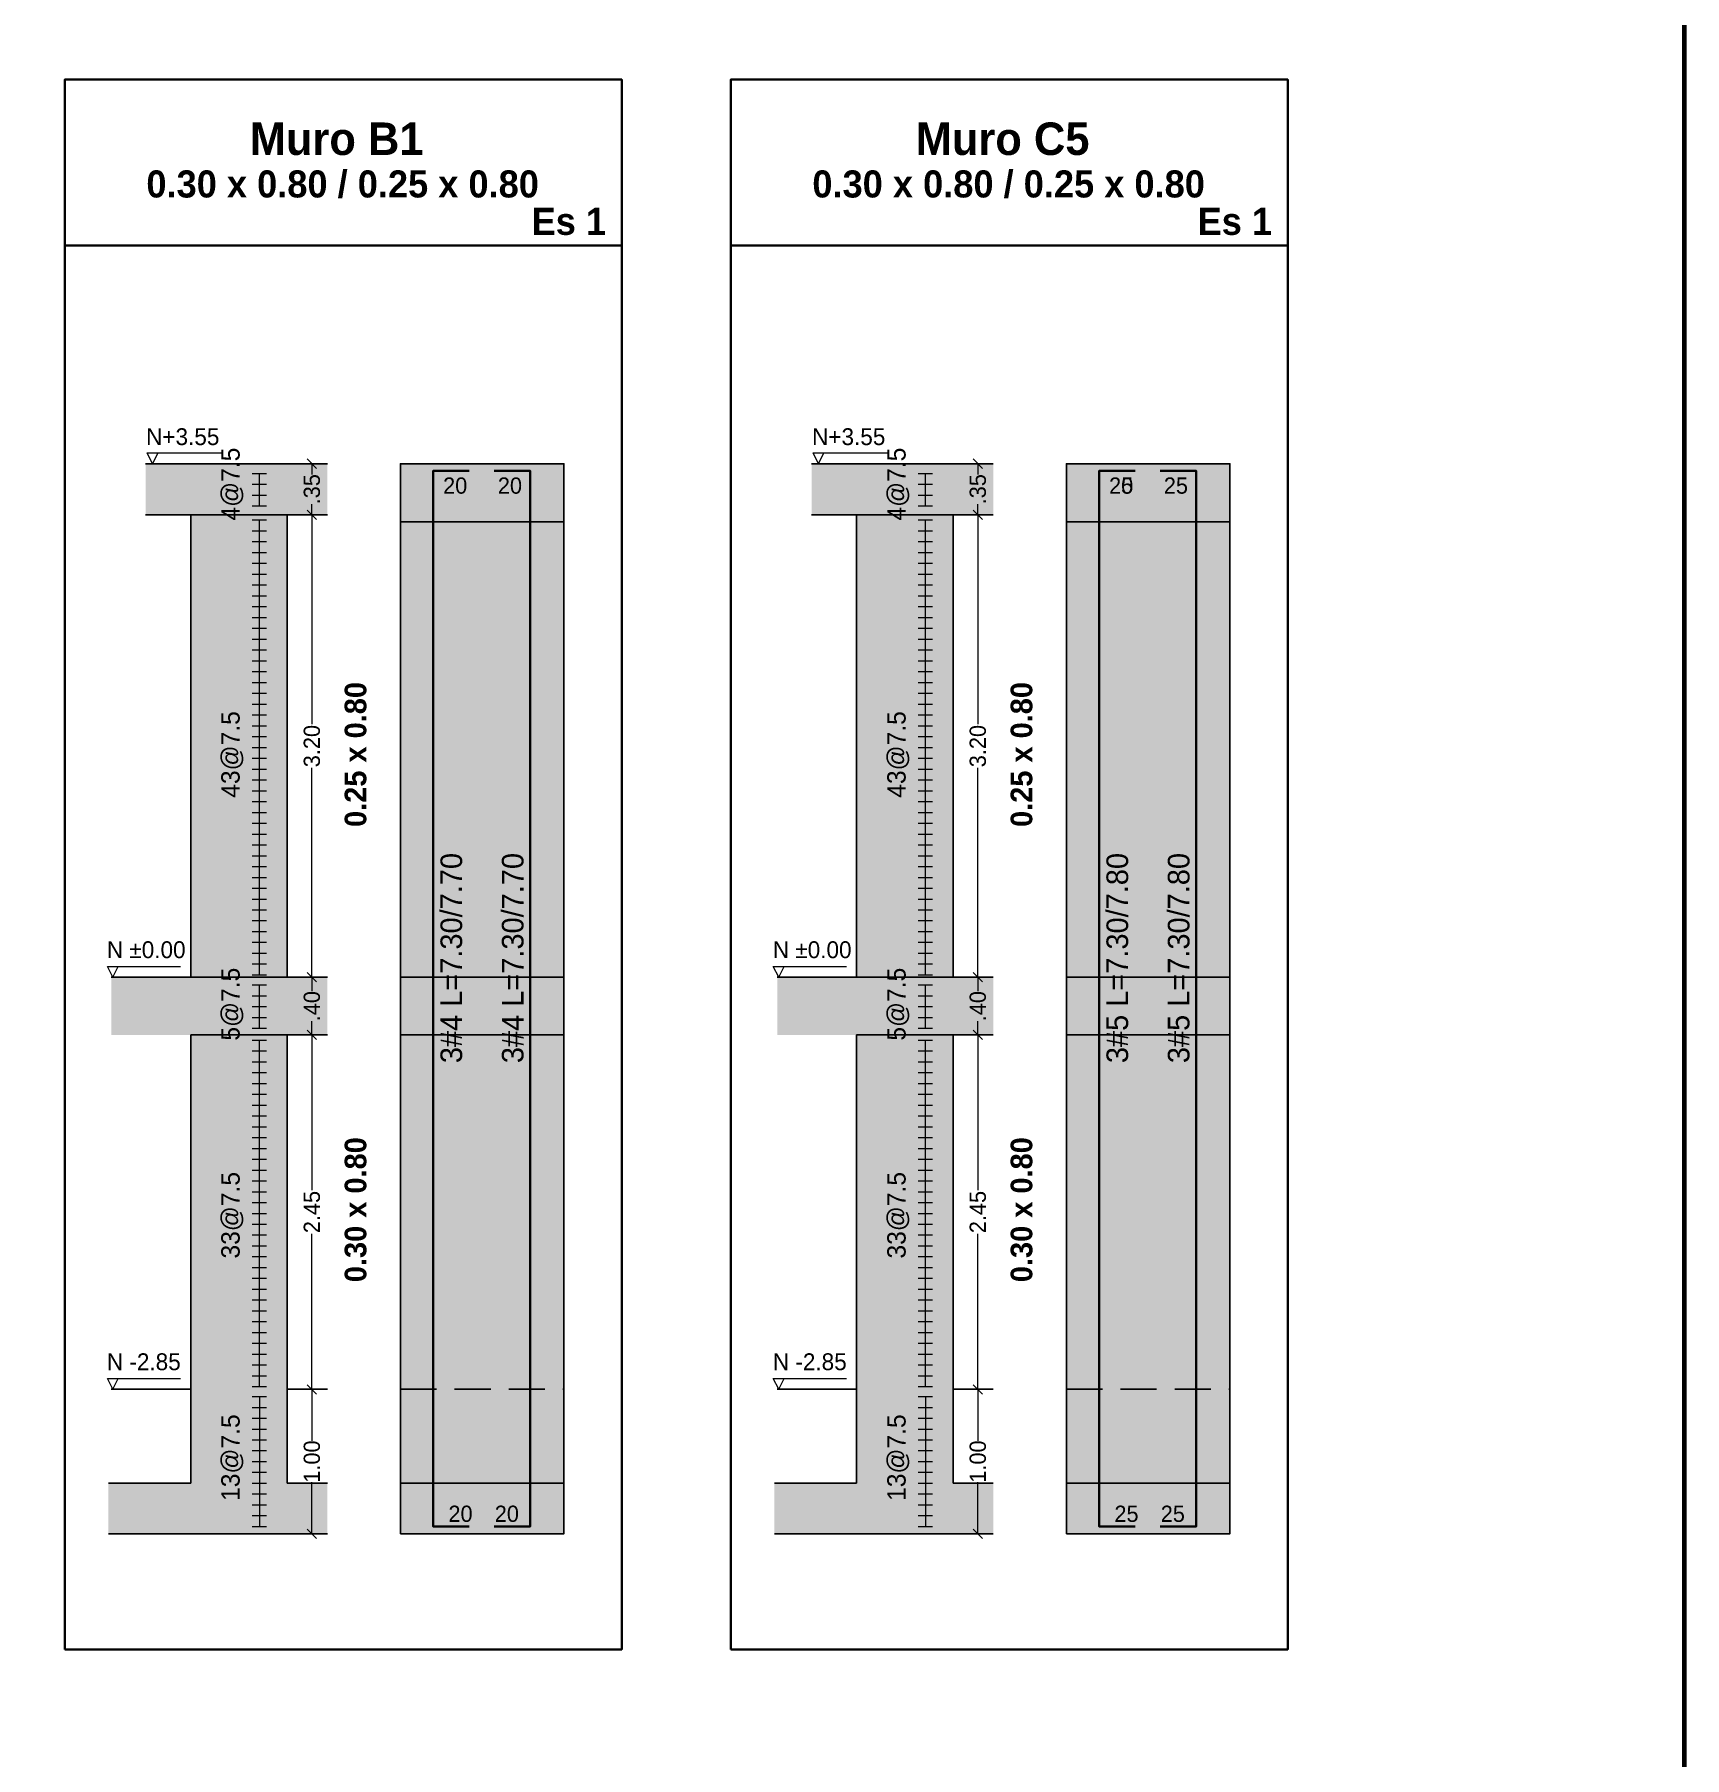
# Model space of a CAD drawing. Header units: metres. Extents: x 187 to 346, y 195 to 238.
# Drawn here: x 280.26 to 291.68, y 209.65 to 221.58 of the extents above; entities that cross this region are included whole.
import ezdxf
from ezdxf.enums import TextEntityAlignment as Align

# ---------------------------------------------------------------- set-up
doc = ezdxf.new("R2010")
doc.units = ezdxf.units.M
doc.linetypes.add('HIDDEN', pattern=[0.375, 0.25, -0.125])
doc.layers.add('Achu-Sombra 3', color=9, linetype='Continuous', lineweight=13, true_color=0xc9c9c9)
doc.layers.add('Achu-Sombra 4', color=254, linetype='Continuous', lineweight=13, true_color=0xe0e0e0)
for name, color, linetype, lineweight in [('Tex-Cuadros', 24, 'Continuous', 35), ('Tex-Tex', 8, 'Continuous', 25), ('¡Despiece-Cotas', 13, 'Continuous', 25), ('¡Despiece-Estribos', 1, 'Continuous', 13), ('¡Despiece-Refuerzo 1', 144, 'Continuous', 35), ('¡Despiece-T-refuerzo', 8, 'Continuous', 25), ('¡Despiece-Vigas', 8, 'Continuous', 25), ('¡Margen', 152, 'Continuous', 80)]:
    doc.layers.add(name, color=color, linetype=linetype, lineweight=lineweight)
doc.styles.add('Century Gothic', font='GOTHIC.TTF')
doc.styles.add('Century Gothic Gordas', font='GOTHICB.TTF')
doc.styles.add('Cotas', font='GOTHIC.TTF')
doc.dimstyles.new('NINGUNA', dxfattribs={"dimtxt": 0.1125, "dimasz": 0.065, "dimexe": 0.025, "dimexo": 0.075, "dimgap": 0.005, "dimtad": 0, "dimtoh": 1, "dimzin": 4, "dimdsep": 46, "dimtxsty": 'Cotas', "dimblk": 'OBLIQUE', "dimcen": 0, "dimse1": 1, "dimse2": 1, "dimclrd": 256, "dimclre": 256, "dimclrt": 256, "dimadec": 1, "dimazin": 0, "dimtfac": 1.333333, "dimtix": 1, "dimtofl": 0, "dimtmove": 2, "dimatfit": 0, "dimfxl": 1, "dimtolj": 1, "dimtzin": 0, "dimlwd": 9, "dimlwe": 9, "dimarcsym": 0})

# ---------------------------------------------------------------- blocks, each defined once
blk = doc.blocks.new('_Oblique')
at = {"color": 0, "linetype": 'ByBlock', "lineweight": -2}
blk.add_line((-0.5, -0.5), (0.5, 0.5), dxfattribs=at)
blk = doc.blocks.new('*D332')
at = {"layer": 'Defpoints', "color": 0, "transparency": 16777216}
for p in [(286.789, 214.651), (286.896, 214.651), (286.896, 212.196)]:
    blk.add_point(p, dxfattribs=at)
at = {"layer": '¡Despiece-Cotas', "lineweight": 9, "transparency": 16777216}
for p, q in [((286.789, 214.651), (286.789, 213.575)), ((286.789, 212.196), (286.789, 213.272))]:
    blk.add_line(p, q, dxfattribs=at)
at = {"layer": '¡Despiece-Cotas', "lineweight": 9, "transparency": 16777216, "xscale": 0.065, "yscale": 0.065, "zscale": 0.065}
for p, rotation in [((286.789, 214.651), 90), ((286.789, 212.196), 270)]:
    blk.add_blockref('_Oblique', p, dxfattribs=dict(at, rotation=rotation))
at = {"layer": '¡Despiece-Cotas', "transparency": 16777216, "insert": (286.789, 213.424), "char_height": 0.1125, "attachment_point": 5, "rotation": 90, "style": 'Cotas'}
blk.add_mtext('\\A1;2.45', dxfattribs=at)
blk = doc.blocks.new('*D333')
at = {"layer": 'Defpoints', "color": 0, "transparency": 16777216}
for p in [(286.789, 215.05), (286.896, 215.05), (286.896, 214.651)]:
    blk.add_point(p, dxfattribs=at)
at = {"layer": '¡Despiece-Cotas', "lineweight": 9, "transparency": 16777216}
for p, q in [((286.789, 215.05), (286.789, 214.954)), ((286.789, 214.651), (286.789, 214.746))]:
    blk.add_line(p, q, dxfattribs=at)
at = {"layer": '¡Despiece-Cotas', "lineweight": 9, "transparency": 16777216, "xscale": 0.065, "yscale": 0.065, "zscale": 0.065}
for p, rotation in [((286.789, 215.05), 90), ((286.789, 214.651), 270)]:
    blk.add_blockref('_Oblique', p, dxfattribs=dict(at, rotation=rotation))
at = {"layer": '¡Despiece-Cotas', "transparency": 16777216, "insert": (286.789, 214.85), "char_height": 0.1125, "attachment_point": 5, "rotation": 90, "style": 'Cotas'}
blk.add_mtext('\\A1;.40', dxfattribs=at)
blk = doc.blocks.new('*D354')
at = {"layer": 'Defpoints', "color": 0, "transparency": 16777216}
for p in [(286.789, 212.196), (286.896, 212.196), (286.778, 211.196)]:
    blk.add_point(p, dxfattribs=at)
at = {"layer": '¡Despiece-Cotas', "lineweight": 9, "transparency": 16777216}
for p, q in [((286.789, 212.196), (286.789, 211.84)), ((286.789, 211.196), (286.789, 211.553))]:
    blk.add_line(p, q, dxfattribs=at)
at = {"layer": '¡Despiece-Cotas', "lineweight": 9, "transparency": 16777216, "xscale": 0.065, "yscale": 0.065, "zscale": 0.065}
for p, rotation in [((286.789, 212.196), 90), ((286.789, 211.196), 270)]:
    blk.add_blockref('_Oblique', p, dxfattribs=dict(at, rotation=rotation))
at = {"layer": '¡Despiece-Cotas', "transparency": 16777216, "insert": (286.789, 211.696), "char_height": 0.1125, "attachment_point": 5, "rotation": 90, "style": 'Cotas'}
blk.add_mtext('\\A1;1.00', dxfattribs=at)
blk = doc.blocks.new('Fleje Columnas')
at = {"layer": '¡Despiece-Estribos'}
blk.add_line((-0.0495, 0), (0.0495, 0), dxfattribs=at)
blk = doc.blocks.new('*U154')
at = {"layer": '¡Despiece-Estribos', "rotation": 90}
blk.add_blockref('Fleje Columnas', (0, 0), dxfattribs=at)
blk = doc.blocks.new('*U155')
at = {"layer": '¡Despiece-Estribos', "color": 0, "linetype": 'ByBlock', "lineweight": -2, "transparency": 16777216}
for p in [(-2.4, 0), (-2.325, 0), (-2.25, 0), (-2.175, 0), (-2.1, 0), (-2.025, 0), (-1.95, 0), (-1.875, 0), (-1.8, 0), (-1.725, 0), (-1.65, 0), (-1.575, 0), (-1.5, 0), (-1.425, 0), (-1.35, 0), (-1.275, 0), (-1.2, 0), (-1.125, 0), (-1.05, 0), (-0.975, 0), (-0.9, 0), (-0.825, 0), (-0.75, 0), (-0.675, 0), (-0.6, 0), (-0.525, 0), (-0.45, 0), (-0.375, 0), (-0.3, 0), (-0.225, 0), (-0.15, 0), (-0.075, 0), (0, 0)]:
    blk.add_blockref('*U154', p, dxfattribs=at)
blk = doc.blocks.new('*U156')
at = {"layer": '¡Despiece-Estribos', "rotation": 90}
blk.add_blockref('Fleje Columnas', (0, 0), dxfattribs=at)
blk = doc.blocks.new('*U157')
at = {"layer": '¡Despiece-Estribos', "color": 0, "linetype": 'ByBlock', "lineweight": -2, "transparency": 16777216}
for p in [(-0.3, 0), (-0.225, 0), (-0.15, 0), (-0.075, 0), (0, 0)]:
    blk.add_blockref('*U156', p, dxfattribs=at)
blk = doc.blocks.new('*U158')
at = {"layer": '¡Despiece-Estribos', "rotation": 90}
blk.add_blockref('Fleje Columnas', (0, 0), dxfattribs=at)
blk = doc.blocks.new('*U163')
at = {"layer": '¡Despiece-Estribos', "color": 0, "linetype": 'ByBlock', "lineweight": -2, "transparency": 16777216}
for p in [(-0.9, 0), (-0.825, 0), (-0.75, 0), (-0.675, 0), (-0.6, 0), (-0.525, 0), (-0.45, 0), (-0.375, 0), (-0.3, 0), (-0.225, 0), (-0.15, 0), (-0.075, 0), (0, 0)]:
    blk.add_blockref('*U158', p, dxfattribs=at)
blk = doc.blocks.new('*D355')
at = {"layer": 'Defpoints', "color": 0, "transparency": 16777216}
for p in [(286.789, 218.607), (286.896, 218.607), (286.896, 218.252)]:
    blk.add_point(p, dxfattribs=at)
at = {"layer": '¡Despiece-Cotas', "lineweight": 9, "transparency": 16777216}
for p, q in [((286.789, 218.607), (286.789, 218.532)), ((286.789, 218.252), (286.789, 218.327))]:
    blk.add_line(p, q, dxfattribs=at)
at = {"layer": '¡Despiece-Cotas', "lineweight": 9, "transparency": 16777216, "xscale": 0.065, "yscale": 0.065, "zscale": 0.065}
for p, rotation in [((286.789, 218.607), 90), ((286.789, 218.252), 270)]:
    blk.add_blockref('_Oblique', p, dxfattribs=dict(at, rotation=rotation))
at = {"layer": '¡Despiece-Cotas', "transparency": 16777216, "insert": (286.789, 218.43), "char_height": 0.1125, "attachment_point": 5, "rotation": 90, "style": 'Cotas'}
blk.add_mtext('\\A1;.35', dxfattribs=at)
blk = doc.blocks.new('*U159')
at = {"layer": '¡Despiece-Estribos', "rotation": 90}
blk.add_blockref('Fleje Columnas', (0, 0), dxfattribs=at)
blk = doc.blocks.new('*U160')
at = {"layer": '¡Despiece-Estribos', "color": 0, "linetype": 'ByBlock', "lineweight": -2, "transparency": 16777216}
for p in [(-3.15, 0), (-3.075, 0), (-3, 0), (-2.925, 0), (-2.85, 0), (-2.775, 0), (-2.7, 0), (-2.625, 0), (-2.55, 0), (-2.475, 0), (-2.4, 0), (-2.325, 0), (-2.25, 0), (-2.175, 0), (-2.1, 0), (-2.025, 0), (-1.95, 0), (-1.875, 0), (-1.8, 0), (-1.725, 0), (-1.65, 0), (-1.575, 0), (-1.5, 0), (-1.425, 0), (-1.35, 0), (-1.275, 0), (-1.2, 0), (-1.125, 0), (-1.05, 0), (-0.975, 0), (-0.9, 0), (-0.825, 0), (-0.75, 0), (-0.675, 0), (-0.6, 0), (-0.525, 0), (-0.45, 0), (-0.375, 0), (-0.3, 0), (-0.225, 0), (-0.15, 0), (-0.075, 0), (0, 0)]:
    blk.add_blockref('*U159', p, dxfattribs=at)
blk = doc.blocks.new('*U161')
at = {"layer": '¡Despiece-Estribos', "rotation": 90}
blk.add_blockref('Fleje Columnas', (0, 0), dxfattribs=at)
blk = doc.blocks.new('*U162')
at = {"layer": '¡Despiece-Estribos', "color": 0, "linetype": 'ByBlock', "lineweight": -2, "transparency": 16777216}
for p in [(-0.225, 0), (-0.15, 0), (-0.075, 0), (0, 0)]:
    blk.add_blockref('*U161', p, dxfattribs=at)
blk = doc.blocks.new('*D356')
at = {"layer": 'Defpoints', "color": 0, "transparency": 16777216}
for p in [(286.789, 218.252), (286.896, 218.252), (286.896, 215.05)]:
    blk.add_point(p, dxfattribs=at)
at = {"layer": '¡Despiece-Cotas', "lineweight": 9, "transparency": 16777216}
for p, q in [((286.789, 218.252), (286.789, 216.803)), ((286.789, 215.05), (286.789, 216.5))]:
    blk.add_line(p, q, dxfattribs=at)
at = {"layer": '¡Despiece-Cotas', "lineweight": 9, "transparency": 16777216, "xscale": 0.065, "yscale": 0.065, "zscale": 0.065}
for p, rotation in [((286.789, 218.252), 90), ((286.789, 215.05), 270)]:
    blk.add_blockref('_Oblique', p, dxfattribs=dict(at, rotation=rotation))
at = {"layer": '¡Despiece-Cotas', "transparency": 16777216, "insert": (286.789, 216.651), "char_height": 0.1125, "attachment_point": 5, "rotation": 90, "style": 'Cotas'}
blk.add_mtext('\\A1;3.20', dxfattribs=at)
blk = doc.blocks.new('*D357')
at = {"layer": 'Defpoints', "color": 0, "transparency": 16777216}
for p in [(282.177, 214.651), (282.284, 214.651), (282.284, 212.196)]:
    blk.add_point(p, dxfattribs=at)
at = {"layer": '¡Despiece-Cotas', "lineweight": 9, "transparency": 16777216}
for p, q in [((282.177, 214.651), (282.177, 213.575)), ((282.177, 212.196), (282.177, 213.272))]:
    blk.add_line(p, q, dxfattribs=at)
at = {"layer": '¡Despiece-Cotas', "lineweight": 9, "transparency": 16777216, "xscale": 0.065, "yscale": 0.065, "zscale": 0.065}
for p, rotation in [((282.177, 214.651), 90), ((282.177, 212.196), 270)]:
    blk.add_blockref('_Oblique', p, dxfattribs=dict(at, rotation=rotation))
at = {"layer": '¡Despiece-Cotas', "transparency": 16777216, "insert": (282.177, 213.424), "char_height": 0.1125, "attachment_point": 5, "rotation": 90, "style": 'Cotas'}
blk.add_mtext('\\A1;2.45', dxfattribs=at)
blk = doc.blocks.new('*D358')
at = {"layer": 'Defpoints', "color": 0, "transparency": 16777216}
for p in [(282.177, 215.05), (282.284, 215.05), (282.284, 214.651)]:
    blk.add_point(p, dxfattribs=at)
at = {"layer": '¡Despiece-Cotas', "lineweight": 9, "transparency": 16777216}
for p, q in [((282.177, 215.05), (282.177, 214.954)), ((282.177, 214.651), (282.177, 214.746))]:
    blk.add_line(p, q, dxfattribs=at)
at = {"layer": '¡Despiece-Cotas', "lineweight": 9, "transparency": 16777216, "xscale": 0.065, "yscale": 0.065, "zscale": 0.065}
for p, rotation in [((282.177, 215.05), 90), ((282.177, 214.651), 270)]:
    blk.add_blockref('_Oblique', p, dxfattribs=dict(at, rotation=rotation))
at = {"layer": '¡Despiece-Cotas', "transparency": 16777216, "insert": (282.177, 214.85), "char_height": 0.1125, "attachment_point": 5, "rotation": 90, "style": 'Cotas'}
blk.add_mtext('\\A1;.40', dxfattribs=at)
blk = doc.blocks.new('*D359')
at = {"layer": 'Defpoints', "color": 0, "transparency": 16777216}
for p in [(282.177, 212.196), (282.284, 212.196), (282.165, 211.196)]:
    blk.add_point(p, dxfattribs=at)
at = {"layer": '¡Despiece-Cotas', "lineweight": 9, "transparency": 16777216}
for p, q in [((282.177, 212.196), (282.177, 211.84)), ((282.177, 211.196), (282.177, 211.553))]:
    blk.add_line(p, q, dxfattribs=at)
at = {"layer": '¡Despiece-Cotas', "lineweight": 9, "transparency": 16777216, "xscale": 0.065, "yscale": 0.065, "zscale": 0.065}
for p, rotation in [((282.177, 212.196), 90), ((282.177, 211.196), 270)]:
    blk.add_blockref('_Oblique', p, dxfattribs=dict(at, rotation=rotation))
at = {"layer": '¡Despiece-Cotas', "transparency": 16777216, "insert": (282.177, 211.696), "char_height": 0.1125, "attachment_point": 5, "rotation": 90, "style": 'Cotas'}
blk.add_mtext('\\A1;1.00', dxfattribs=at)
blk = doc.blocks.new('*U144')
at = {"layer": '¡Despiece-Estribos', "rotation": 90}
blk.add_blockref('Fleje Columnas', (0, 0), dxfattribs=at)
blk = doc.blocks.new('*U145')
at = {"layer": '¡Despiece-Estribos', "color": 0, "linetype": 'ByBlock', "lineweight": -2, "transparency": 16777216}
for p in [(-2.4, 0), (-2.325, 0), (-2.25, 0), (-2.175, 0), (-2.1, 0), (-2.025, 0), (-1.95, 0), (-1.875, 0), (-1.8, 0), (-1.725, 0), (-1.65, 0), (-1.575, 0), (-1.5, 0), (-1.425, 0), (-1.35, 0), (-1.275, 0), (-1.2, 0), (-1.125, 0), (-1.05, 0), (-0.975, 0), (-0.9, 0), (-0.825, 0), (-0.75, 0), (-0.675, 0), (-0.6, 0), (-0.525, 0), (-0.45, 0), (-0.375, 0), (-0.3, 0), (-0.225, 0), (-0.15, 0), (-0.075, 0), (0, 0)]:
    blk.add_blockref('*U144', p, dxfattribs=at)
blk = doc.blocks.new('*U146')
at = {"layer": '¡Despiece-Estribos', "rotation": 90}
blk.add_blockref('Fleje Columnas', (0, 0), dxfattribs=at)
blk = doc.blocks.new('*U147')
at = {"layer": '¡Despiece-Estribos', "color": 0, "linetype": 'ByBlock', "lineweight": -2, "transparency": 16777216}
for p in [(-0.3, 0), (-0.225, 0), (-0.15, 0), (-0.075, 0), (0, 0)]:
    blk.add_blockref('*U146', p, dxfattribs=at)
blk = doc.blocks.new('*U148')
at = {"layer": '¡Despiece-Estribos', "rotation": 90}
blk.add_blockref('Fleje Columnas', (0, 0), dxfattribs=at)
blk = doc.blocks.new('*U166')
at = {"layer": '¡Despiece-Estribos', "color": 0, "linetype": 'ByBlock', "lineweight": -2, "transparency": 16777216}
for p in [(-0.9, 0), (-0.825, 0), (-0.75, 0), (-0.675, 0), (-0.6, 0), (-0.525, 0), (-0.45, 0), (-0.375, 0), (-0.3, 0), (-0.225, 0), (-0.15, 0), (-0.075, 0), (0, 0)]:
    blk.add_blockref('*U148', p, dxfattribs=at)
blk = doc.blocks.new('*D360')
at = {"layer": 'Defpoints', "color": 0, "transparency": 16777216}
for p in [(282.177, 218.607), (282.284, 218.607), (282.284, 218.252)]:
    blk.add_point(p, dxfattribs=at)
at = {"layer": '¡Despiece-Cotas', "lineweight": 9, "transparency": 16777216}
for p, q in [((282.177, 218.607), (282.177, 218.532)), ((282.177, 218.252), (282.177, 218.327))]:
    blk.add_line(p, q, dxfattribs=at)
at = {"layer": '¡Despiece-Cotas', "lineweight": 9, "transparency": 16777216, "xscale": 0.065, "yscale": 0.065, "zscale": 0.065}
for p, rotation in [((282.177, 218.607), 90), ((282.177, 218.252), 270)]:
    blk.add_blockref('_Oblique', p, dxfattribs=dict(at, rotation=rotation))
at = {"layer": '¡Despiece-Cotas', "transparency": 16777216, "insert": (282.177, 218.43), "char_height": 0.1125, "attachment_point": 5, "rotation": 90, "style": 'Cotas'}
blk.add_mtext('\\A1;.35', dxfattribs=at)
blk = doc.blocks.new('*U149')
at = {"layer": '¡Despiece-Estribos', "rotation": 90}
blk.add_blockref('Fleje Columnas', (0, 0), dxfattribs=at)
blk = doc.blocks.new('*U150')
at = {"layer": '¡Despiece-Estribos', "color": 0, "linetype": 'ByBlock', "lineweight": -2, "transparency": 16777216}
for p in [(-3.15, 0), (-3.075, 0), (-3, 0), (-2.925, 0), (-2.85, 0), (-2.775, 0), (-2.7, 0), (-2.625, 0), (-2.55, 0), (-2.475, 0), (-2.4, 0), (-2.325, 0), (-2.25, 0), (-2.175, 0), (-2.1, 0), (-2.025, 0), (-1.95, 0), (-1.875, 0), (-1.8, 0), (-1.725, 0), (-1.65, 0), (-1.575, 0), (-1.5, 0), (-1.425, 0), (-1.35, 0), (-1.275, 0), (-1.2, 0), (-1.125, 0), (-1.05, 0), (-0.975, 0), (-0.9, 0), (-0.825, 0), (-0.75, 0), (-0.675, 0), (-0.6, 0), (-0.525, 0), (-0.45, 0), (-0.375, 0), (-0.3, 0), (-0.225, 0), (-0.15, 0), (-0.075, 0), (0, 0)]:
    blk.add_blockref('*U149', p, dxfattribs=at)
blk = doc.blocks.new('*U164')
at = {"layer": '¡Despiece-Estribos', "rotation": 90}
blk.add_blockref('Fleje Columnas', (0, 0), dxfattribs=at)
blk = doc.blocks.new('*U165')
at = {"layer": '¡Despiece-Estribos', "color": 0, "linetype": 'ByBlock', "lineweight": -2, "transparency": 16777216}
for p in [(-0.225, 0), (-0.15, 0), (-0.075, 0), (0, 0)]:
    blk.add_blockref('*U164', p, dxfattribs=at)
blk = doc.blocks.new('*D361')
at = {"layer": 'Defpoints', "color": 0, "transparency": 16777216}
for p in [(282.177, 218.252), (282.284, 218.252), (282.284, 215.05)]:
    blk.add_point(p, dxfattribs=at)
at = {"layer": '¡Despiece-Cotas', "lineweight": 9, "transparency": 16777216}
for p, q in [((282.177, 218.252), (282.177, 216.803)), ((282.177, 215.05), (282.177, 216.5))]:
    blk.add_line(p, q, dxfattribs=at)
at = {"layer": '¡Despiece-Cotas', "lineweight": 9, "transparency": 16777216, "xscale": 0.065, "yscale": 0.065, "zscale": 0.065}
for p, rotation in [((282.177, 218.252), 90), ((282.177, 215.05), 270)]:
    blk.add_blockref('_Oblique', p, dxfattribs=dict(at, rotation=rotation))
at = {"layer": '¡Despiece-Cotas', "transparency": 16777216, "insert": (282.177, 216.651), "char_height": 0.1125, "attachment_point": 5, "rotation": 90, "style": 'Cotas'}
blk.add_mtext('\\A1;3.20', dxfattribs=at)

msp = doc.modelspace()

# ---------------------------------------------------------------- linework, layer by layer
at = {"layer": 'Achu-Sombra 3'}
for points in [[(281.025, 218.2524), (281.025, 218.6067), (282.2838, 218.2524), (282.2838, 218.6067)], [(282.7901, 218.204), (282.7901, 218.6067), (283.9219, 218.204), (283.9219, 218.6067)], [(285.6372, 218.2524), (285.6372, 218.6067), (286.896, 218.2524), (286.896, 218.6067)], [(287.4023, 218.204), (287.4023, 218.6067), (288.5341, 218.204), (288.5341, 218.6067)], [(280.7875, 214.6506), (280.7875, 215.05), (282.2838, 214.6506), (282.2838, 215.05)], [(282.7901, 214.6506), (282.7901, 215.0533), (283.9219, 214.6506), (283.9219, 215.0533)], [(285.3997, 214.6506), (285.3997, 215.05), (286.896, 214.6506), (286.896, 215.05)], [(287.4023, 214.6506), (287.4023, 215.0533), (288.5341, 214.6506), (288.5341, 215.0533)], [(280.7682, 211.1965), (280.7682, 211.5465), (282.2838, 211.1965), (282.2838, 211.5465)], [(282.7901, 211.5465), (282.7901, 211.1965), (283.9219, 211.5465), (283.9219, 211.1965)], [(285.3804, 211.1965), (285.3804, 211.5465), (286.896, 211.1965), (286.896, 211.5465)], [(287.4023, 211.5465), (287.4023, 211.1965), (288.5341, 211.5465), (288.5341, 211.1965)]]:
    msp.add_solid(points, dxfattribs=at)
at = {"layer": 'Achu-Sombra 4'}
for points in [[(281.3374, 218.2524), (282.0051, 218.2524), (281.3374, 214.4), (282.0051, 214.4)], [(282.7901, 218.204), (283.9219, 218.204), (282.7901, 215.0533), (283.9219, 215.0533)], [(285.9496, 218.2524), (286.6173, 218.2524), (285.9496, 214.4), (286.6173, 214.4)], [(287.4023, 218.204), (288.5341, 218.204), (287.4023, 215.0533), (288.5341, 215.0533)], [(281.3374, 214.6506), (282.0051, 214.6506), (281.3374, 211.5465), (282.0051, 211.5465)], [(282.7901, 214.6506), (283.9219, 214.6506), (282.7901, 211.5465), (283.9219, 211.5465)], [(285.9496, 214.6506), (286.6173, 214.6506), (285.9496, 211.5465), (286.6173, 211.5465)], [(287.4023, 214.6506), (288.5341, 214.6506), (287.4023, 211.5465), (288.5341, 211.5465)]]:
    msp.add_solid(points, dxfattribs=at)
at = {"layer": 'Tex-Cuadros'}
for points in [[(280.4658, 210.3953), (284.3233, 210.3953), (284.3233, 221.2664), (280.4658, 221.2664)], [(280.4658, 220.1174), (284.3233, 220.1174), (284.3233, 221.2664), (280.4658, 221.2664)], [(285.078, 210.3953), (288.9355, 210.3953), (288.9355, 221.2664), (285.078, 221.2664)], [(285.078, 220.1174), (288.9355, 220.1174), (288.9355, 221.2664), (285.078, 221.2664)]]:
    msp.add_lwpolyline(points, close=True, dxfattribs=at)
at = {"layer": '¡Despiece-Estribos'}
for p, q in [((281.0736, 218.6067), (281.0361, 218.6817)), ((281.0361, 218.6817), (281.5549, 218.6817)), ((281.0736, 218.6067), (281.1111, 218.6817)), ((285.6858, 218.6067), (285.6483, 218.6817)), ((285.6483, 218.6817), (286.1671, 218.6817)), ((285.6858, 218.6067), (285.7233, 218.6817)), ((281.8133, 218.3143), (281.8133, 218.5393)), ((286.4255, 218.3143), (286.4255, 218.5393)), ((281.8133, 215.067), (281.8133, 218.217)), ((286.4255, 215.067), (286.4255, 218.217)), ((280.7978, 215.05), (280.7603, 215.125)), ((280.7603, 215.125), (281.267, 215.125)), ((280.7978, 215.05), (280.8353, 215.125)), ((285.41, 215.05), (285.3725, 215.125)), ((285.3725, 215.125), (285.8792, 215.125)), ((285.41, 215.05), (285.4475, 215.125)), ((281.8133, 214.6971), (281.8133, 214.9971)), ((286.4255, 214.6971), (286.4255, 214.9971)), ((281.8133, 212.2134), (281.8133, 214.6151)), ((286.4255, 212.2134), (286.4255, 214.6151)), ((280.7978, 212.1965), (280.7603, 212.2715)), ((280.7603, 212.2715), (281.267, 212.2715)), ((280.7978, 212.1965), (280.8353, 212.2715)), ((285.41, 212.1965), (285.3725, 212.2715)), ((285.3725, 212.2715), (285.8792, 212.2715)), ((285.41, 212.1965), (285.4475, 212.2715)), ((281.8133, 212.1465), (281.8133, 211.2465)), ((286.4255, 212.1465), (286.4255, 211.2465))]:
    msp.add_line(p, q, dxfattribs=at)
at = {"layer": '¡Despiece-Refuerzo 1'}
for points in [[(283.266, 211.2465), (283.016, 211.2465), (283.016, 218.5567), (283.266, 218.5567)], [(283.4388, 211.2465), (283.6888, 211.2465), (283.6888, 218.5567), (283.4388, 218.5567)], [(287.8782, 211.2465), (287.6282, 211.2465), (287.6282, 218.5567), (287.8782, 218.5567)], [(288.051, 211.2465), (288.301, 211.2465), (288.301, 218.5567), (288.051, 218.5567)]]:
    msp.add_lwpolyline(points, dxfattribs=at)
at = {"layer": '¡Despiece-Vigas'}
for p, q in [((281.025, 218.6067), (282.2838, 218.6067)), ((285.6372, 218.6067), (286.896, 218.6067)), ((281.025, 218.2524), (282.2838, 218.2524)), ((281.3374, 215.05), (281.3374, 218.2524)), ((282.0051, 215.05), (282.0051, 218.2524)), ((282.7901, 218.204), (283.9219, 218.204)), ((282.7901, 218.204), (283.9219, 218.204)), ((285.6372, 218.2524), (286.896, 218.2524)), ((285.9496, 215.05), (285.9496, 218.2524)), ((286.6173, 215.05), (286.6173, 218.2524)), ((287.4023, 218.204), (288.5341, 218.204)), ((287.4023, 218.204), (288.5341, 218.204)), ((280.7875, 215.05), (281.3374, 215.05)), ((281.3374, 215.05), (282.2838, 215.05)), ((282.0051, 215.05), (282.2838, 215.05)), ((282.7901, 215.05), (283.9219, 215.05)), ((285.3997, 215.05), (285.9496, 215.05)), ((285.9496, 215.05), (286.896, 215.05)), ((286.6173, 215.05), (286.896, 215.05)), ((287.4023, 215.05), (288.5341, 215.05)), ((281.3374, 214.6506), (282.2838, 214.6506)), ((281.3374, 211.5465), (281.3374, 214.6506)), ((282.0051, 211.5465), (282.0051, 214.6506)), ((282.0051, 214.4), (282.0051, 214.6506)), ((282.7901, 214.6506), (283.9219, 214.6506)), ((282.7901, 214.6506), (283.9219, 214.6506)), ((285.9496, 214.6506), (286.896, 214.6506)), ((285.9496, 211.5465), (285.9496, 214.6506)), ((286.6173, 211.5465), (286.6173, 214.6506)), ((286.6173, 214.4), (286.6173, 214.6506)), ((287.4023, 214.6506), (288.5341, 214.6506)), ((287.4023, 214.6506), (288.5341, 214.6506)), ((280.7875, 212.1965), (281.3374, 212.1965)), ((282.0051, 212.1965), (282.2838, 212.1965)), ((285.3997, 212.1965), (285.9496, 212.1965)), ((286.6173, 212.1965), (286.896, 212.1965)), ((280.7682, 211.5465), (281.3374, 211.5465)), ((282.0051, 211.5465), (282.2838, 211.5465)), ((282.7901, 211.5465), (283.9219, 211.5465)), ((285.3804, 211.5465), (285.9496, 211.5465)), ((286.6173, 211.5465), (286.896, 211.5465)), ((287.4023, 211.5465), (288.5341, 211.5465)), ((280.7682, 211.1965), (282.2838, 211.1965)), ((285.3804, 211.1965), (286.896, 211.1965))]:
    msp.add_line(p, q, dxfattribs=at)
at = {"layer": '¡Despiece-Vigas', "linetype": 'HIDDEN'}
for p, q in [((282.7901, 212.1965), (283.9219, 212.1965)), ((287.4023, 212.1965), (288.5341, 212.1965))]:
    msp.add_line(p, q, dxfattribs=at)
at = {"layer": '¡Despiece-Vigas'}
for points in [[(282.7901, 211.1965), (283.9219, 211.1965), (283.9219, 218.6067), (282.7901, 218.6067)], [(287.4023, 211.1965), (288.5341, 211.1965), (288.5341, 218.6067), (287.4023, 218.6067)]]:
    msp.add_lwpolyline(points, close=True, dxfattribs=at)
at = {"layer": '¡Margen', "flags": 128}
msp.add_lwpolyline([(291.6831, 194.7978), (291.6831, 230.9122), (241.4331, 230.9122), (241.4331, 194.7978)], close=True, dxfattribs=at)

# ---------------------------------------------------------------- block references
at = {"layer": '¡Despiece-Estribos', "xscale": -1, "rotation": 270}
for name, p in [('*U165', (281.8133, 218.5393)), ('*U162', (286.4255, 218.5393)), ('*U150', (281.8133, 218.217)), ('*U160', (286.4255, 218.217)), ('*U147', (281.8133, 214.9971)), ('*U157', (286.4255, 214.9971)), ('*U145', (281.8133, 214.6151)), ('*U155', (286.4255, 214.6151)), ('*U166', (281.8133, 212.1465)), ('*U163', (286.4255, 212.1465))]:
    msp.add_blockref(name, p, dxfattribs=at)

# ---------------------------------------------------------------- texts
at = {"layer": 'Tex-Tex', "style": 'Century Gothic Gordas'}
for s, height, p in [('Muro B1 ', 0.225, (282.3898, 220.8573)), ('Muro C5 ', 0.225, (287.002, 220.8573)), ('0.30 x 0.80 / 0.25 x 0.80', 0.1875, (282.3898, 220.5442)), ('0.30 x 0.80 / 0.25 x 0.80', 0.1875, (287.002, 220.5442))]:
    msp.add_text(s, height=height, dxfattribs=at).set_placement(p, align=Align.MIDDLE_CENTER)
for p in [(284.2141, 220.1914), (288.8263, 220.1914)]:
    msp.add_text('Es 1', height=0.1875, dxfattribs=at).set_placement(p, align=Align.RIGHT)
at = {"layer": '¡Despiece-Estribos', "style": 'Century Gothic'}
for s, p in [('N+3.55', (281.0287, 218.7355)), ('N+3.55', (285.6409, 218.7355)), ('N ±0.00', (280.7568, 215.1825)), ('N ±0.00', (285.369, 215.1825)), ('N -2.85', (280.7568, 212.3289)), ('N -2.85', (285.369, 212.3289))]:
    msp.add_text(s, height=0.11667, dxfattribs=at).set_placement(p)
for s, p in [('4@7.5', (281.6766, 218.4654)), ('4@7.5', (286.2888, 218.4654)), ('43@7.5', (281.6766, 216.5929)), ('43@7.5', (286.2888, 216.5929)), ('5@7.5', (281.6766, 214.8635)), ('5@7.5', (286.2888, 214.8635)), ('33@7.5', (281.6766, 213.4018)), ('33@7.5', (286.2888, 213.4018)), ('13@7.5', (281.6766, 211.7232)), ('13@7.5', (286.2888, 211.7232))]:
    msp.add_text(s, height=0.1275, rotation=90, dxfattribs=at).set_placement(p, align=Align.CENTER)
at = {"layer": '¡Despiece-T-refuerzo', "style": 'Century Gothic'}
for s, p in [('20', (283.1692, 218.3989)), ('20', (283.1692, 218.3989)), ('20', (283.5484, 218.3989)), ('20', (287.7814, 218.3989)), ('25', (287.7814, 218.3989)), ('25', (288.1606, 218.3989)), ('20', (283.2061, 211.2782)), ('20', (283.527, 211.2782)), ('25', (287.8183, 211.2782)), ('25', (288.1392, 211.2782))]:
    msp.add_text(s, height=0.1125, dxfattribs=at).set_placement(p, align=Align.CENTER)
at = {"layer": '¡Despiece-T-refuerzo'}
for s, style, p in [('0.25 x 0.80', 'Century Gothic Gordas', (282.5539, 216.5929)), ('0.25 x 0.80', 'Century Gothic Gordas', (287.1661, 216.5929)), ('3#4 L=7.30/7.70', 'Century Gothic', (283.2173, 215.1831)), ('3#4 L=7.30/7.70', 'Century Gothic', (283.6424, 215.1831)), ('3#5 L=7.30/7.80', 'Century Gothic', (287.8295, 215.1831)), ('3#5 L=7.30/7.80', 'Century Gothic', (288.2546, 215.1831)), ('0.30 x 0.80', 'Century Gothic Gordas', (282.5539, 213.4404)), ('0.30 x 0.80', 'Century Gothic Gordas', (287.1661, 213.4404))]:
    msp.add_text(s, height=0.15, rotation=90, dxfattribs=dict(at, style=style)).set_placement(p, align=Align.CENTER)

# ---------------------------------------------------------------- dimensions: what is measured, and where the dimension line sits
at = {"layer": '¡Despiece-Cotas'}
for base, p1, p2, picture, middle in [((282.1772, 218.6067), (282.2838, 218.2524), (282.2838, 218.6067), '*D360', (282.1772, 218.4296)), ((286.7894, 218.6067), (286.896, 218.2524), (286.896, 218.6067), '*D355', (286.7894, 218.4296)), ((282.1772, 218.2524), (282.2838, 215.05), (282.2838, 218.2524), '*D361', (282.1772, 216.6512)), ((286.7894, 218.2524), (286.896, 215.05), (286.896, 218.2524), '*D356', (286.7894, 216.6512)), ((282.1772, 215.05), (282.2838, 214.6506), (282.2838, 215.05), '*D358', (282.1772, 214.8503)), ((286.7894, 215.05), (286.896, 214.6506), (286.896, 215.05), '*D333', (286.7894, 214.8503)), ((282.1772, 214.6506), (282.2838, 212.1965), (282.2838, 214.6506), '*D357', (282.1772, 213.4235)), ((286.7894, 214.6506), (286.896, 212.1965), (286.896, 214.6506), '*D332', (286.7894, 213.4235)), ((282.1772, 212.1965), (282.1654, 211.1965), (282.2838, 212.1965), '*D359', (282.1772, 211.6965)), ((286.7894, 212.1965), (286.7776, 211.1965), (286.896, 212.1965), '*D354', (286.7894, 211.6965))]:
    dim = msp.add_linear_dim(base=base, p1=p1, p2=p2, angle=90, dimstyle='NINGUNA', dxfattribs=at)
    dim.commit()
    dim.dimension.update_dxf_attribs({"geometry": picture, "text_midpoint": middle})

doc.saveas('drawing.dxf')
